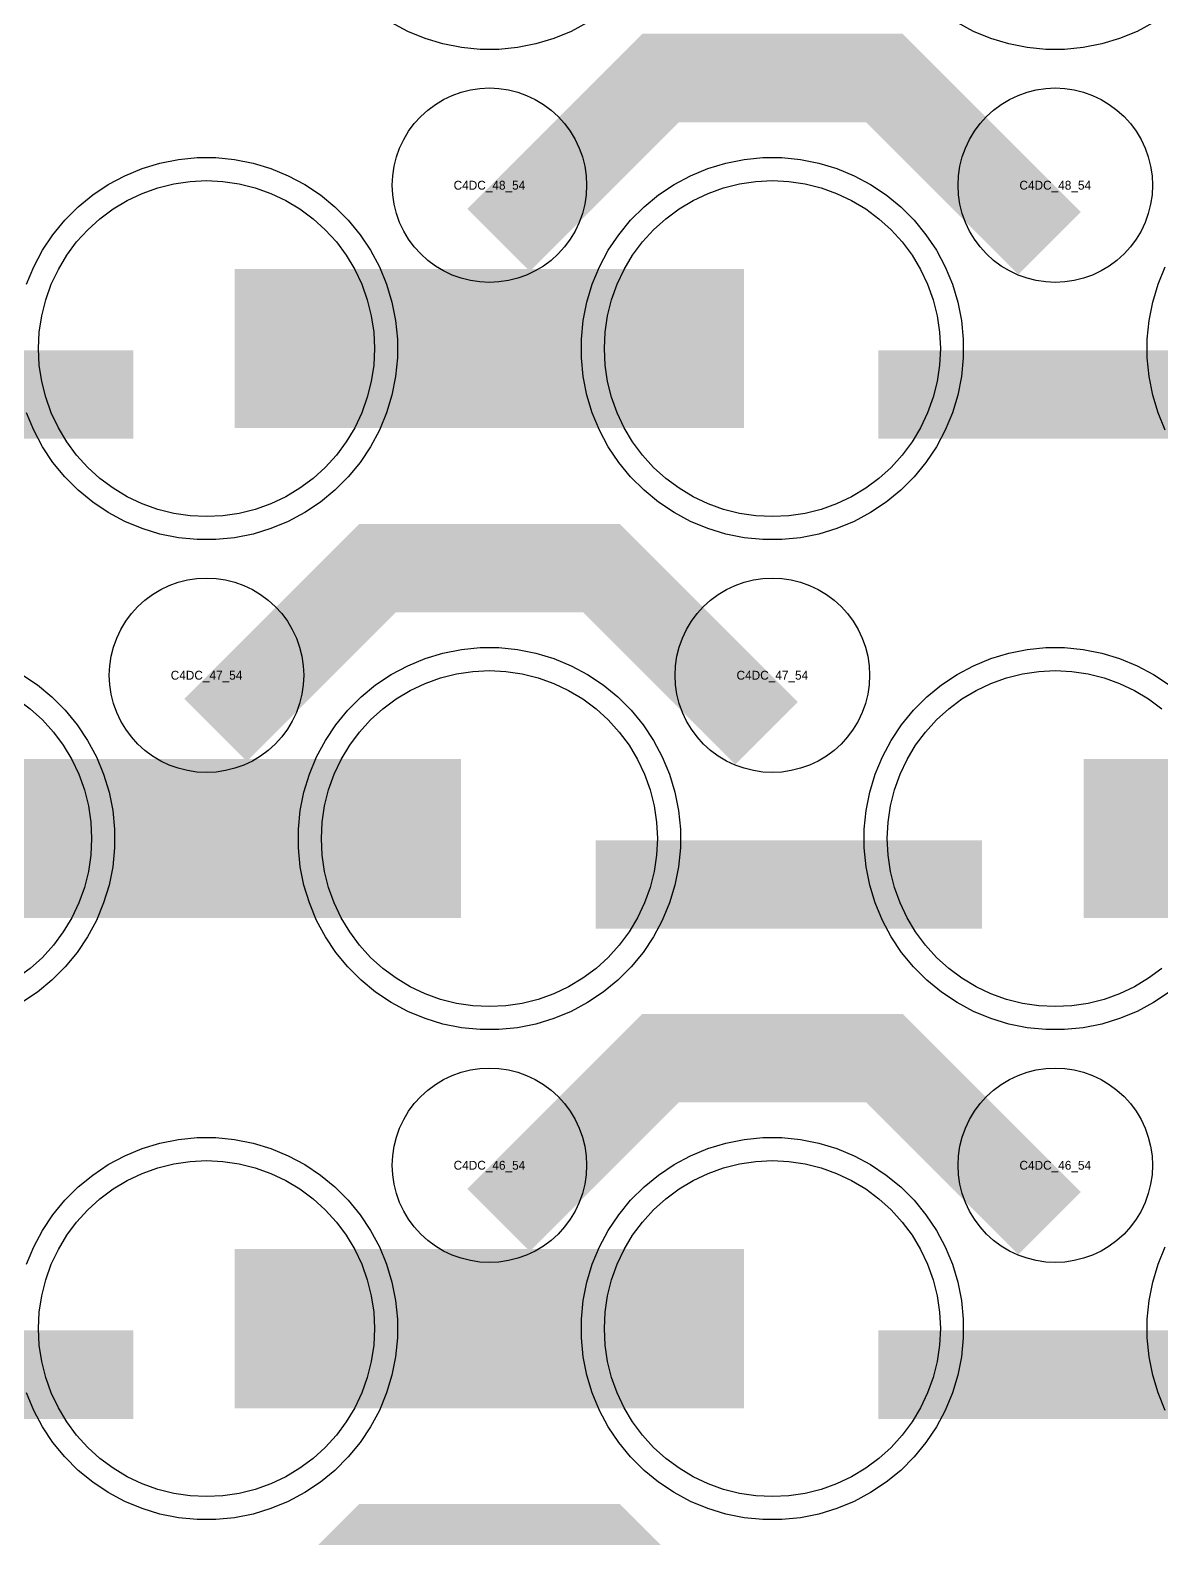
# Model space of a CAD drawing. Extents: x -11880 to 11880, y -14992 to 14992.
# Drawn here: x 5230.1 to 5550.1, y -8525.1 to -8098.5 of the extents above; entities that cross this region are included whole.
import ezdxf
from ezdxf.enums import TextEntityAlignment as Align

# ---------------------------------------------------------------- set-up
doc = ezdxf.new("R2010")
doc.units = 0
doc.header["$MEASUREMENT"] = 0
for name, color, linetype in [('GDS_775_DT_237', 138, 'CONTINUOUS'), ('RDL1_FS', 34, 'CONTINUOUS'), ('RDL_BS', 160, 'CONTINUOUS')]:
    doc.layers.add(name, color=color, linetype=linetype)

msp = doc.modelspace()

# ---------------------------------------------------------------- linework, layer by layer
at = {"layer": 'RDL1_FS'}
for points in [[(5280, -8235.999), (5275.343, -8235.77), (5270.732, -8235.086), (5266.209, -8233.954), (5261.819, -8232.382), (5257.605, -8230.39), (5253.605, -8227.992), (5249.86, -8225.214), (5246.406, -8222.084), (5243.276, -8218.63), (5240.498, -8214.885), (5238.1, -8210.885), (5236.108, -8206.671), (5234.536, -8202.281), (5233.404, -8197.758), (5232.72, -8193.147), (5232.491, -8188.49), (5232.72, -8183.833), (5233.404, -8179.222), (5234.536, -8174.699), (5236.108, -8170.309), (5238.1, -8166.095), (5240.498, -8162.095), (5243.276, -8158.35), (5246.406, -8154.896), (5249.86, -8151.766), (5253.605, -8148.988), (5257.605, -8146.59), (5261.819, -8144.598), (5266.209, -8143.026), (5270.732, -8141.894), (5275.343, -8141.21), (5280, -8140.981), (5284.657, -8141.21), (5289.268, -8141.894), (5293.791, -8143.026), (5298.181, -8144.598), (5302.395, -8146.59), (5306.395, -8148.988), (5310.14, -8151.766), (5313.594, -8154.896), (5316.724, -8158.35), (5319.502, -8162.095), (5321.9, -8166.095), (5323.892, -8170.309), (5325.464, -8174.699), (5326.596, -8179.222), (5327.28, -8183.833), (5327.509, -8188.49), (5327.28, -8193.147), (5326.596, -8197.758), (5325.464, -8202.281), (5323.892, -8206.671), (5321.9, -8210.885), (5319.502, -8214.885), (5316.724, -8218.63), (5313.594, -8222.084), (5310.14, -8225.214), (5306.395, -8227.992), (5302.395, -8230.39), (5298.181, -8232.382), (5293.791, -8233.954), (5289.268, -8235.086), (5284.657, -8235.77)], [(5440, -8235.999), (5435.343, -8235.77), (5430.732, -8235.086), (5426.209, -8233.954), (5421.819, -8232.382), (5417.605, -8230.39), (5413.605, -8227.992), (5409.86, -8225.214), (5406.406, -8222.084), (5403.276, -8218.63), (5400.498, -8214.885), (5398.1, -8210.885), (5396.108, -8206.671), (5394.536, -8202.281), (5393.404, -8197.758), (5392.72, -8193.147), (5392.491, -8188.49), (5392.72, -8183.833), (5393.404, -8179.222), (5394.536, -8174.699), (5396.108, -8170.309), (5398.1, -8166.095), (5400.498, -8162.095), (5403.276, -8158.35), (5406.406, -8154.896), (5409.86, -8151.766), (5413.605, -8148.988), (5417.605, -8146.59), (5421.819, -8144.598), (5426.209, -8143.026), (5430.732, -8141.894), (5435.343, -8141.21), (5440, -8140.981), (5444.657, -8141.21), (5449.268, -8141.894), (5453.791, -8143.026), (5458.181, -8144.598), (5462.395, -8146.59), (5466.395, -8148.988), (5470.14, -8151.766), (5473.594, -8154.896), (5476.724, -8158.35), (5479.502, -8162.095), (5481.9, -8166.095), (5483.892, -8170.309), (5485.464, -8174.699), (5486.596, -8179.222), (5487.28, -8183.833), (5487.509, -8188.49), (5487.28, -8193.147), (5486.596, -8197.758), (5485.464, -8202.281), (5483.892, -8206.671), (5481.9, -8210.885), (5479.502, -8214.885), (5476.724, -8218.63), (5473.594, -8222.084), (5470.14, -8225.214), (5466.395, -8227.992), (5462.395, -8230.39), (5458.181, -8232.382), (5453.791, -8233.954), (5449.268, -8235.086), (5444.657, -8235.77)], [(5360, -8374.564), (5355.343, -8374.335), (5350.732, -8373.651), (5346.209, -8372.519), (5341.819, -8370.947), (5337.605, -8368.955), (5333.605, -8366.557), (5329.86, -8363.779), (5326.406, -8360.649), (5323.276, -8357.195), (5320.498, -8353.45), (5318.1, -8349.45), (5316.108, -8345.236), (5314.536, -8340.846), (5313.404, -8336.323), (5312.72, -8331.712), (5312.491, -8327.055), (5312.72, -8322.398), (5313.404, -8317.787), (5314.536, -8313.264), (5316.108, -8308.874), (5318.1, -8304.66), (5320.498, -8300.66), (5323.276, -8296.915), (5326.406, -8293.461), (5329.86, -8290.331), (5333.605, -8287.553), (5337.605, -8285.155), (5341.819, -8283.163), (5346.209, -8281.591), (5350.732, -8280.459), (5355.343, -8279.775), (5360, -8279.546), (5364.657, -8279.775), (5369.268, -8280.459), (5373.791, -8281.591), (5378.181, -8283.163), (5382.395, -8285.155), (5386.395, -8287.553), (5390.14, -8290.331), (5393.594, -8293.461), (5396.724, -8296.915), (5399.502, -8300.66), (5401.9, -8304.66), (5403.892, -8308.874), (5405.464, -8313.264), (5406.596, -8317.787), (5407.28, -8322.398), (5407.509, -8327.055), (5407.28, -8331.712), (5406.596, -8336.323), (5405.464, -8340.846), (5403.892, -8345.236), (5401.9, -8349.45), (5399.502, -8353.45), (5396.724, -8357.195), (5393.594, -8360.649), (5390.14, -8363.779), (5386.395, -8366.557), (5382.395, -8368.955), (5378.181, -8370.947), (5373.791, -8372.519), (5369.268, -8373.651), (5364.657, -8374.335)]]:
    msp.add_lwpolyline(points, close=True, dxfattribs=at)
for points in [[(5288.002, -8188.49, 45, 45, 0), (5360.002, -8188.49, 45, 45, 0)], [(5360.002, -8188.49, 45, 45, 0), (5432.002, -8188.49, 45, 45, 0)], [(5208.002, -8327.055, 45, 45, 0), (5280.002, -8327.055, 45, 45, 0)], [(5280.002, -8327.055, 45, 45, 0), (5352.002, -8327.055, 45, 45, 0)], [(5528.002, -8327.055, 45, 45, 0), (5600.002, -8327.055, 45, 45, 0)]]:
    msp.add_lwpolyline(points, format="xyseb", dxfattribs=at)
for points in [[(5550.14, -8363.779), (5546.395, -8366.557), (5542.395, -8368.955), (5538.181, -8370.947), (5533.791, -8372.519), (5529.268, -8373.651), (5524.657, -8374.335), (5520, -8374.564), (5515.343, -8374.335), (5510.732, -8373.651), (5506.209, -8372.519), (5501.819, -8370.947), (5497.605, -8368.955), (5493.605, -8366.557), (5489.86, -8363.779), (5486.406, -8360.649), (5483.276, -8357.195), (5480.498, -8353.45), (5478.1, -8349.45), (5476.108, -8345.236), (5474.536, -8340.846), (5473.404, -8336.323), (5472.72, -8331.712), (5472.491, -8327.055), (5472.72, -8322.398), (5473.404, -8317.787), (5474.536, -8313.264), (5476.108, -8308.874), (5478.1, -8304.66), (5480.498, -8300.66), (5483.276, -8296.915), (5486.406, -8293.461), (5489.86, -8290.331), (5493.605, -8287.553), (5497.605, -8285.155), (5501.819, -8283.163), (5506.209, -8281.591), (5510.732, -8280.459), (5515.343, -8279.775), (5520, -8279.546), (5524.657, -8279.775), (5529.268, -8280.459), (5533.791, -8281.591), (5538.181, -8283.163), (5542.395, -8285.155), (5546.395, -8287.553), (5550.14, -8290.331)], [(5226.395, -8287.553), (5230.14, -8290.331), (5233.594, -8293.461), (5236.724, -8296.915), (5239.502, -8300.66), (5241.9, -8304.66), (5243.892, -8308.874), (5245.464, -8313.264), (5246.596, -8317.787), (5247.28, -8322.398), (5247.509, -8327.055), (5247.28, -8331.712), (5246.596, -8336.323), (5245.464, -8340.846), (5243.892, -8345.236), (5241.9, -8349.45), (5239.502, -8353.45), (5236.724, -8357.195), (5233.594, -8360.649), (5230.14, -8363.779), (5226.395, -8366.557)]]:
    msp.add_lwpolyline(points, dxfattribs=at)
at = {"layer": 'RDL1_FS', "color": 241, "true_color": 0xf7abae}
for points in [[(5280, -8513.124), (5275.343, -8512.895), (5270.732, -8512.211), (5266.209, -8511.079), (5261.819, -8509.507), (5257.605, -8507.515), (5253.605, -8505.117), (5249.86, -8502.339), (5246.406, -8499.209), (5243.276, -8495.755), (5240.498, -8492.01), (5238.1, -8488.01), (5236.108, -8483.796), (5234.536, -8479.406), (5233.404, -8474.883), (5232.72, -8470.272), (5232.491, -8465.615), (5232.72, -8460.958), (5233.404, -8456.347), (5234.536, -8451.824), (5236.108, -8447.434), (5238.1, -8443.22), (5240.498, -8439.22), (5243.276, -8435.475), (5246.406, -8432.021), (5249.86, -8428.891), (5253.605, -8426.113), (5257.605, -8423.715), (5261.819, -8421.723), (5266.209, -8420.151), (5270.732, -8419.019), (5275.343, -8418.335), (5280, -8418.106), (5284.657, -8418.335), (5289.268, -8419.019), (5293.791, -8420.151), (5298.181, -8421.723), (5302.395, -8423.715), (5306.395, -8426.113), (5310.14, -8428.891), (5313.594, -8432.021), (5316.724, -8435.475), (5319.502, -8439.22), (5321.9, -8443.22), (5323.892, -8447.434), (5325.464, -8451.824), (5326.596, -8456.347), (5327.28, -8460.958), (5327.509, -8465.615), (5327.28, -8470.272), (5326.596, -8474.883), (5325.464, -8479.406), (5323.892, -8483.796), (5321.9, -8488.01), (5319.502, -8492.01), (5316.724, -8495.755), (5313.594, -8499.209), (5310.14, -8502.339), (5306.395, -8505.117), (5302.395, -8507.515), (5298.181, -8509.507), (5293.791, -8511.079), (5289.268, -8512.211), (5284.657, -8512.895)], [(5440, -8513.124), (5435.343, -8512.895), (5430.732, -8512.211), (5426.209, -8511.079), (5421.819, -8509.507), (5417.605, -8507.515), (5413.605, -8505.117), (5409.86, -8502.339), (5406.406, -8499.209), (5403.276, -8495.755), (5400.498, -8492.01), (5398.1, -8488.01), (5396.108, -8483.796), (5394.536, -8479.406), (5393.404, -8474.883), (5392.72, -8470.272), (5392.491, -8465.615), (5392.72, -8460.958), (5393.404, -8456.347), (5394.536, -8451.824), (5396.108, -8447.434), (5398.1, -8443.22), (5400.498, -8439.22), (5403.276, -8435.475), (5406.406, -8432.021), (5409.86, -8428.891), (5413.605, -8426.113), (5417.605, -8423.715), (5421.819, -8421.723), (5426.209, -8420.151), (5430.732, -8419.019), (5435.343, -8418.335), (5440, -8418.106), (5444.657, -8418.335), (5449.268, -8419.019), (5453.791, -8420.151), (5458.181, -8421.723), (5462.395, -8423.715), (5466.395, -8426.113), (5470.14, -8428.891), (5473.594, -8432.021), (5476.724, -8435.475), (5479.502, -8439.22), (5481.9, -8443.22), (5483.892, -8447.434), (5485.464, -8451.824), (5486.596, -8456.347), (5487.28, -8460.958), (5487.509, -8465.615), (5487.28, -8470.272), (5486.596, -8474.883), (5485.464, -8479.406), (5483.892, -8483.796), (5481.9, -8488.01), (5479.502, -8492.01), (5476.724, -8495.755), (5473.594, -8499.209), (5470.14, -8502.339), (5466.395, -8505.117), (5462.395, -8507.515), (5458.181, -8509.507), (5453.791, -8511.079), (5449.268, -8512.211), (5444.657, -8512.895)]]:
    msp.add_lwpolyline(points, close=True, dxfattribs=at)
for points in [[(5288.002, -8465.615, 45, 45, 0), (5360.002, -8465.615, 45, 45, 0)], [(5360.002, -8465.615, 45, 45, 0), (5432.002, -8465.615, 45, 45, 0)]]:
    msp.add_lwpolyline(points, format="xyseb", dxfattribs=at)
at = {"layer": 'RDL_BS', "color": 241, "true_color": 0xf7abae}
for points in [[(5387.777, -8096.308), (5383.115, -8098.8), (5378.205, -8100.831), (5373.165, -8102.362), (5367.938, -8103.408), (5362.644, -8103.925), (5357.356, -8103.925), (5352.062, -8103.408), (5346.835, -8102.362), (5341.795, -8100.831), (5336.885, -8098.8), (5332.223, -8096.308)], [(5547.777, -8096.308), (5543.115, -8098.8), (5538.205, -8100.831), (5533.165, -8102.362), (5527.938, -8103.408), (5522.644, -8103.925), (5517.356, -8103.925), (5512.062, -8103.408), (5506.835, -8102.362), (5501.795, -8100.831), (5496.885, -8098.8), (5492.223, -8096.308)], [(5229.094, -8447.41), (5231.125, -8442.5), (5233.617, -8437.838), (5236.564, -8433.424), (5239.926, -8429.323), (5243.708, -8425.541), (5247.809, -8422.179), (5252.223, -8419.232), (5256.885, -8416.74), (5261.795, -8414.709), (5266.835, -8413.178), (5272.062, -8412.132), (5277.356, -8411.615), (5282.644, -8411.615), (5287.938, -8412.132), (5293.165, -8413.178), (5298.205, -8414.709), (5303.115, -8416.74), (5307.777, -8419.232), (5312.191, -8422.179), (5316.292, -8425.541), (5320.074, -8429.323), (5323.436, -8433.424), (5326.383, -8437.838), (5328.875, -8442.5), (5330.906, -8447.41), (5332.437, -8452.45), (5333.483, -8457.677), (5334, -8462.971), (5334, -8468.259), (5333.483, -8473.553), (5332.437, -8478.78), (5330.906, -8483.82), (5328.875, -8488.73), (5326.383, -8493.392), (5323.436, -8497.806), (5320.074, -8501.907), (5316.292, -8505.689), (5312.191, -8509.051), (5307.777, -8511.998), (5303.115, -8514.49), (5298.205, -8516.521), (5293.165, -8518.052), (5287.938, -8519.098), (5282.644, -8519.615), (5277.356, -8519.615), (5272.062, -8519.098), (5266.835, -8518.052), (5261.795, -8516.521), (5256.885, -8514.49), (5252.223, -8511.998), (5247.809, -8509.051), (5243.708, -8505.689), (5239.926, -8501.907), (5236.564, -8497.806), (5233.617, -8493.392), (5231.125, -8488.73), (5229.094, -8483.82)], [(5551.125, -8488.73), (5549.094, -8483.82), (5547.563, -8478.78), (5546.517, -8473.553), (5546, -8468.259), (5546, -8462.971), (5546.517, -8457.677), (5547.563, -8452.45), (5549.094, -8447.41), (5551.125, -8442.5)]]:
    msp.add_lwpolyline(points, dxfattribs=at)
at = {"layer": 'RDL_BS'}
for points in [[(5362.562, -8157.804, 25, 25, 0), (5408.377, -8111.989, 25, 25, 0), (5441.93, -8111.989, 25, 25, 0)], [(5518.401, -8158.703, 25, 25, 0), (5471.687, -8111.989, 25, 25, 0), (5441.929, -8111.989, 25, 25, 0)], [(5150.016, -8201.503, 25, 25, 0), (5259.281, -8201.503, 25, 25, 0)], [(5470.016, -8201.503, 25, 25, 0), (5579.281, -8201.503, 25, 25, 0)], [(5282.562, -8296.369, 25, 25, 0), (5328.377, -8250.554, 25, 25, 0), (5361.93, -8250.554, 25, 25, 0)], [(5438.401, -8297.268, 25, 25, 0), (5391.687, -8250.554, 25, 25, 0), (5361.929, -8250.554, 25, 25, 0)], [(5390.016, -8340.068, 25, 25, 0), (5499.281, -8340.068, 25, 25, 0)], [(5362.562, -8434.929, 25, 25, 0), (5408.377, -8389.114, 25, 25, 0), (5441.93, -8389.114, 25, 25, 0)], [(5518.401, -8435.828, 25, 25, 0), (5471.687, -8389.114, 25, 25, 0), (5441.929, -8389.114, 25, 25, 0)], [(5282.562, -8573.494, 25, 25, 0), (5328.377, -8527.679, 25, 25, 0), (5361.93, -8527.679, 25, 25, 0)], [(5438.401, -8574.393, 25, 25, 0), (5391.687, -8527.679, 25, 25, 0), (5361.929, -8527.679, 25, 25, 0)]]:
    msp.add_lwpolyline(points, format="xyseb", dxfattribs=at)
for points in [[(5360, -8169.796), (5357.307, -8169.664), (5354.635, -8169.268), (5352.016, -8168.611), (5349.481, -8167.704), (5347.044, -8166.552), (5344.72, -8165.159), (5342.557, -8163.556), (5340.558, -8161.744), (5338.746, -8159.745), (5337.143, -8157.582), (5335.75, -8155.258), (5334.598, -8152.821), (5333.691, -8150.286), (5333.034, -8147.667), (5332.638, -8144.995), (5332.506, -8142.302), (5332.638, -8139.609), (5333.034, -8136.937), (5333.691, -8134.318), (5334.598, -8131.783), (5335.75, -8129.346), (5337.143, -8127.022), (5338.746, -8124.859), (5340.558, -8122.86), (5342.557, -8121.048), (5344.72, -8119.445), (5347.044, -8118.052), (5349.481, -8116.9), (5352.016, -8115.993), (5354.635, -8115.336), (5357.307, -8114.94), (5360, -8114.808), (5362.693, -8114.94), (5365.365, -8115.336), (5367.984, -8115.993), (5370.519, -8116.9), (5372.956, -8118.052), (5375.28, -8119.445), (5377.443, -8121.048), (5379.442, -8122.86), (5381.254, -8124.859), (5382.857, -8127.022), (5384.25, -8129.346), (5385.402, -8131.783), (5386.309, -8134.318), (5386.966, -8136.937), (5387.362, -8139.609), (5387.494, -8142.302), (5387.362, -8144.995), (5386.966, -8147.667), (5386.309, -8150.286), (5385.402, -8152.821), (5384.25, -8155.258), (5382.857, -8157.582), (5381.254, -8159.745), (5379.442, -8161.744), (5377.443, -8163.556), (5375.28, -8165.159), (5372.956, -8166.552), (5370.519, -8167.704), (5367.984, -8168.611), (5365.365, -8169.268), (5362.693, -8169.664)], [(5520, -8169.796), (5517.307, -8169.664), (5514.635, -8169.268), (5512.016, -8168.611), (5509.481, -8167.704), (5507.044, -8166.552), (5504.72, -8165.159), (5502.557, -8163.556), (5500.558, -8161.744), (5498.746, -8159.745), (5497.143, -8157.582), (5495.75, -8155.258), (5494.598, -8152.821), (5493.691, -8150.286), (5493.034, -8147.667), (5492.638, -8144.995), (5492.506, -8142.302), (5492.638, -8139.609), (5493.034, -8136.937), (5493.691, -8134.318), (5494.598, -8131.783), (5495.75, -8129.346), (5497.143, -8127.022), (5498.746, -8124.859), (5500.558, -8122.86), (5502.557, -8121.048), (5504.72, -8119.445), (5507.044, -8118.052), (5509.481, -8116.9), (5512.016, -8115.993), (5514.635, -8115.336), (5517.307, -8114.94), (5520, -8114.808), (5522.693, -8114.94), (5525.365, -8115.336), (5527.984, -8115.993), (5530.519, -8116.9), (5532.956, -8118.052), (5535.28, -8119.445), (5537.443, -8121.048), (5539.442, -8122.86), (5541.254, -8124.859), (5542.857, -8127.022), (5544.25, -8129.346), (5545.402, -8131.783), (5546.309, -8134.318), (5546.966, -8136.937), (5547.362, -8139.609), (5547.494, -8142.302), (5547.362, -8144.995), (5546.966, -8147.667), (5546.309, -8150.286), (5545.402, -8152.821), (5544.25, -8155.258), (5542.857, -8157.582), (5541.254, -8159.745), (5539.442, -8161.744), (5537.443, -8163.556), (5535.28, -8165.159), (5532.956, -8166.552), (5530.519, -8167.704), (5527.984, -8168.611), (5525.365, -8169.268), (5522.693, -8169.664)], [(5437.356, -8242.49), (5432.062, -8241.973), (5426.835, -8240.927), (5421.795, -8239.396), (5416.885, -8237.365), (5412.223, -8234.873), (5407.809, -8231.926), (5403.708, -8228.564), (5399.926, -8224.782), (5396.564, -8220.681), (5393.617, -8216.267), (5391.125, -8211.605), (5389.094, -8206.695), (5387.563, -8201.655), (5386.517, -8196.428), (5386, -8191.134), (5386, -8185.846), (5386.517, -8180.552), (5387.563, -8175.325), (5389.094, -8170.285), (5391.125, -8165.375), (5393.617, -8160.713), (5396.564, -8156.299), (5399.926, -8152.198), (5403.708, -8148.416), (5407.809, -8145.054), (5412.223, -8142.107), (5416.885, -8139.615), (5421.795, -8137.584), (5426.835, -8136.053), (5432.062, -8135.007), (5437.356, -8134.49), (5442.644, -8134.49), (5447.938, -8135.007), (5453.165, -8136.053), (5458.205, -8137.584), (5463.115, -8139.615), (5467.777, -8142.107), (5472.191, -8145.054), (5476.292, -8148.416), (5480.074, -8152.198), (5483.436, -8156.299), (5486.383, -8160.713), (5488.875, -8165.375), (5490.906, -8170.285), (5492.437, -8175.325), (5493.483, -8180.552), (5494, -8185.846), (5494, -8191.134), (5493.483, -8196.428), (5492.437, -8201.655), (5490.906, -8206.695), (5488.875, -8211.605), (5486.383, -8216.267), (5483.436, -8220.681), (5480.074, -8224.782), (5476.292, -8228.564), (5472.191, -8231.926), (5467.777, -8234.873), (5463.115, -8237.365), (5458.205, -8239.396), (5453.165, -8240.927), (5447.938, -8241.973), (5442.644, -8242.49)], [(5280, -8308.361), (5277.307, -8308.229), (5274.635, -8307.833), (5272.016, -8307.176), (5269.481, -8306.269), (5267.044, -8305.117), (5264.72, -8303.724), (5262.557, -8302.121), (5260.558, -8300.309), (5258.746, -8298.31), (5257.143, -8296.147), (5255.75, -8293.823), (5254.598, -8291.386), (5253.691, -8288.851), (5253.034, -8286.232), (5252.638, -8283.56), (5252.506, -8280.867), (5252.638, -8278.174), (5253.034, -8275.502), (5253.691, -8272.883), (5254.598, -8270.348), (5255.75, -8267.911), (5257.143, -8265.587), (5258.746, -8263.424), (5260.558, -8261.425), (5262.557, -8259.613), (5264.72, -8258.01), (5267.044, -8256.617), (5269.481, -8255.465), (5272.016, -8254.558), (5274.635, -8253.901), (5277.307, -8253.505), (5280, -8253.373), (5282.693, -8253.505), (5285.365, -8253.901), (5287.984, -8254.558), (5290.519, -8255.465), (5292.956, -8256.617), (5295.28, -8258.01), (5297.443, -8259.613), (5299.442, -8261.425), (5301.254, -8263.424), (5302.857, -8265.587), (5304.25, -8267.911), (5305.402, -8270.348), (5306.309, -8272.883), (5306.966, -8275.502), (5307.362, -8278.174), (5307.494, -8280.867), (5307.362, -8283.56), (5306.966, -8286.232), (5306.309, -8288.851), (5305.402, -8291.386), (5304.25, -8293.823), (5302.857, -8296.147), (5301.254, -8298.31), (5299.442, -8300.309), (5297.443, -8302.121), (5295.28, -8303.724), (5292.956, -8305.117), (5290.519, -8306.269), (5287.984, -8307.176), (5285.365, -8307.833), (5282.693, -8308.229)], [(5440, -8308.361), (5437.307, -8308.229), (5434.635, -8307.833), (5432.016, -8307.176), (5429.481, -8306.269), (5427.044, -8305.117), (5424.72, -8303.724), (5422.557, -8302.121), (5420.558, -8300.309), (5418.746, -8298.31), (5417.143, -8296.147), (5415.75, -8293.823), (5414.598, -8291.386), (5413.691, -8288.851), (5413.034, -8286.232), (5412.638, -8283.56), (5412.506, -8280.867), (5412.638, -8278.174), (5413.034, -8275.502), (5413.691, -8272.883), (5414.598, -8270.348), (5415.75, -8267.911), (5417.143, -8265.587), (5418.746, -8263.424), (5420.558, -8261.425), (5422.557, -8259.613), (5424.72, -8258.01), (5427.044, -8256.617), (5429.481, -8255.465), (5432.016, -8254.558), (5434.635, -8253.901), (5437.307, -8253.505), (5440, -8253.373), (5442.693, -8253.505), (5445.365, -8253.901), (5447.984, -8254.558), (5450.519, -8255.465), (5452.956, -8256.617), (5455.28, -8258.01), (5457.443, -8259.613), (5459.442, -8261.425), (5461.254, -8263.424), (5462.857, -8265.587), (5464.25, -8267.911), (5465.402, -8270.348), (5466.309, -8272.883), (5466.966, -8275.502), (5467.362, -8278.174), (5467.494, -8280.867), (5467.362, -8283.56), (5466.966, -8286.232), (5466.309, -8288.851), (5465.402, -8291.386), (5464.25, -8293.823), (5462.857, -8296.147), (5461.254, -8298.31), (5459.442, -8300.309), (5457.443, -8302.121), (5455.28, -8303.724), (5452.956, -8305.117), (5450.519, -8306.269), (5447.984, -8307.176), (5445.365, -8307.833), (5442.693, -8308.229)], [(5357.356, -8381.055), (5352.062, -8380.538), (5346.835, -8379.492), (5341.795, -8377.961), (5336.885, -8375.93), (5332.223, -8373.438), (5327.809, -8370.491), (5323.708, -8367.129), (5319.926, -8363.347), (5316.564, -8359.246), (5313.617, -8354.832), (5311.125, -8350.17), (5309.094, -8345.26), (5307.563, -8340.22), (5306.517, -8334.993), (5306, -8329.699), (5306, -8324.411), (5306.517, -8319.117), (5307.563, -8313.89), (5309.094, -8308.85), (5311.125, -8303.94), (5313.617, -8299.278), (5316.564, -8294.864), (5319.926, -8290.763), (5323.708, -8286.981), (5327.809, -8283.619), (5332.223, -8280.672), (5336.885, -8278.18), (5341.795, -8276.149), (5346.835, -8274.618), (5352.062, -8273.572), (5357.356, -8273.055), (5362.644, -8273.055), (5367.938, -8273.572), (5373.165, -8274.618), (5378.205, -8276.149), (5383.115, -8278.18), (5387.777, -8280.672), (5392.191, -8283.619), (5396.292, -8286.981), (5400.074, -8290.763), (5403.436, -8294.864), (5406.383, -8299.278), (5408.875, -8303.94), (5410.906, -8308.85), (5412.437, -8313.89), (5413.483, -8319.117), (5414, -8324.411), (5414, -8329.699), (5413.483, -8334.993), (5412.437, -8340.22), (5410.906, -8345.26), (5408.875, -8350.17), (5406.383, -8354.832), (5403.436, -8359.246), (5400.074, -8363.347), (5396.292, -8367.129), (5392.191, -8370.491), (5387.777, -8373.438), (5383.115, -8375.93), (5378.205, -8377.961), (5373.165, -8379.492), (5367.938, -8380.538), (5362.644, -8381.055)], [(5360, -8446.921), (5357.307, -8446.789), (5354.635, -8446.393), (5352.016, -8445.736), (5349.481, -8444.829), (5347.044, -8443.677), (5344.72, -8442.284), (5342.557, -8440.681), (5340.558, -8438.869), (5338.746, -8436.87), (5337.143, -8434.707), (5335.75, -8432.383), (5334.598, -8429.946), (5333.691, -8427.411), (5333.034, -8424.792), (5332.638, -8422.12), (5332.506, -8419.427), (5332.638, -8416.734), (5333.034, -8414.062), (5333.691, -8411.443), (5334.598, -8408.908), (5335.75, -8406.471), (5337.143, -8404.147), (5338.746, -8401.984), (5340.558, -8399.985), (5342.557, -8398.173), (5344.72, -8396.57), (5347.044, -8395.177), (5349.481, -8394.025), (5352.016, -8393.118), (5354.635, -8392.461), (5357.307, -8392.065), (5360, -8391.933), (5362.693, -8392.065), (5365.365, -8392.461), (5367.984, -8393.118), (5370.519, -8394.025), (5372.956, -8395.177), (5375.28, -8396.57), (5377.443, -8398.173), (5379.442, -8399.985), (5381.254, -8401.984), (5382.857, -8404.147), (5384.25, -8406.471), (5385.402, -8408.908), (5386.309, -8411.443), (5386.966, -8414.062), (5387.362, -8416.734), (5387.494, -8419.427), (5387.362, -8422.12), (5386.966, -8424.792), (5386.309, -8427.411), (5385.402, -8429.946), (5384.25, -8432.383), (5382.857, -8434.707), (5381.254, -8436.87), (5379.442, -8438.869), (5377.443, -8440.681), (5375.28, -8442.284), (5372.956, -8443.677), (5370.519, -8444.829), (5367.984, -8445.736), (5365.365, -8446.393), (5362.693, -8446.789)], [(5520, -8446.921), (5517.307, -8446.789), (5514.635, -8446.393), (5512.016, -8445.736), (5509.481, -8444.829), (5507.044, -8443.677), (5504.72, -8442.284), (5502.557, -8440.681), (5500.558, -8438.869), (5498.746, -8436.87), (5497.143, -8434.707), (5495.75, -8432.383), (5494.598, -8429.946), (5493.691, -8427.411), (5493.034, -8424.792), (5492.638, -8422.12), (5492.506, -8419.427), (5492.638, -8416.734), (5493.034, -8414.062), (5493.691, -8411.443), (5494.598, -8408.908), (5495.75, -8406.471), (5497.143, -8404.147), (5498.746, -8401.984), (5500.558, -8399.985), (5502.557, -8398.173), (5504.72, -8396.57), (5507.044, -8395.177), (5509.481, -8394.025), (5512.016, -8393.118), (5514.635, -8392.461), (5517.307, -8392.065), (5520, -8391.933), (5522.693, -8392.065), (5525.365, -8392.461), (5527.984, -8393.118), (5530.519, -8394.025), (5532.956, -8395.177), (5535.28, -8396.57), (5537.443, -8398.173), (5539.442, -8399.985), (5541.254, -8401.984), (5542.857, -8404.147), (5544.25, -8406.471), (5545.402, -8408.908), (5546.309, -8411.443), (5546.966, -8414.062), (5547.362, -8416.734), (5547.494, -8419.427), (5547.362, -8422.12), (5546.966, -8424.792), (5546.309, -8427.411), (5545.402, -8429.946), (5544.25, -8432.383), (5542.857, -8434.707), (5541.254, -8436.87), (5539.442, -8438.869), (5537.443, -8440.681), (5535.28, -8442.284), (5532.956, -8443.677), (5530.519, -8444.829), (5527.984, -8445.736), (5525.365, -8446.393), (5522.693, -8446.789)]]:
    msp.add_lwpolyline(points, close=True, dxfattribs=at)
for points in [[(5229.094, -8170.285), (5231.125, -8165.375), (5233.617, -8160.713), (5236.564, -8156.299), (5239.926, -8152.198), (5243.708, -8148.416), (5247.809, -8145.054), (5252.223, -8142.107), (5256.885, -8139.615), (5261.795, -8137.584), (5266.835, -8136.053), (5272.062, -8135.007), (5277.356, -8134.49), (5282.644, -8134.49), (5287.938, -8135.007), (5293.165, -8136.053), (5298.205, -8137.584), (5303.115, -8139.615), (5307.777, -8142.107), (5312.191, -8145.054), (5316.292, -8148.416), (5320.074, -8152.198), (5323.436, -8156.299), (5326.383, -8160.713), (5328.875, -8165.375), (5330.906, -8170.285), (5332.437, -8175.325), (5333.483, -8180.552), (5334, -8185.846), (5334, -8191.134), (5333.483, -8196.428), (5332.437, -8201.655), (5330.906, -8206.695), (5328.875, -8211.605), (5326.383, -8216.267), (5323.436, -8220.681), (5320.074, -8224.782), (5316.292, -8228.564), (5312.191, -8231.926), (5307.777, -8234.873), (5303.115, -8237.365), (5298.205, -8239.396), (5293.165, -8240.927), (5287.938, -8241.973), (5282.644, -8242.49), (5277.356, -8242.49), (5272.062, -8241.973), (5266.835, -8240.927), (5261.795, -8239.396), (5256.885, -8237.365), (5252.223, -8234.873), (5247.809, -8231.926), (5243.708, -8228.564), (5239.926, -8224.782), (5236.564, -8220.681), (5233.617, -8216.267), (5231.125, -8211.605), (5229.094, -8206.695)], [(5551.125, -8211.605), (5549.094, -8206.695), (5547.563, -8201.655), (5546.517, -8196.428), (5546, -8191.134), (5546, -8185.846), (5546.517, -8180.552), (5547.563, -8175.325), (5549.094, -8170.285), (5551.125, -8165.375)], [(5552.191, -8370.491), (5547.777, -8373.438), (5543.115, -8375.93), (5538.205, -8377.961), (5533.165, -8379.492), (5527.938, -8380.538), (5522.644, -8381.055), (5517.356, -8381.055), (5512.062, -8380.538), (5506.835, -8379.492), (5501.795, -8377.961), (5496.885, -8375.93), (5492.223, -8373.438), (5487.809, -8370.491), (5483.708, -8367.129), (5479.926, -8363.347), (5476.564, -8359.246), (5473.617, -8354.832), (5471.125, -8350.17), (5469.094, -8345.26), (5467.563, -8340.22), (5466.517, -8334.993), (5466, -8329.699), (5466, -8324.411), (5466.517, -8319.117), (5467.563, -8313.89), (5469.094, -8308.85), (5471.125, -8303.94), (5473.617, -8299.278), (5476.564, -8294.864), (5479.926, -8290.763), (5483.708, -8286.981), (5487.809, -8283.619), (5492.223, -8280.672), (5496.885, -8278.18), (5501.795, -8276.149), (5506.835, -8274.618), (5512.062, -8273.572), (5517.356, -8273.055), (5522.644, -8273.055), (5527.938, -8273.572), (5533.165, -8274.618), (5538.205, -8276.149), (5543.115, -8278.18), (5547.777, -8280.672), (5552.191, -8283.619)], [(5227.777, -8280.672), (5232.191, -8283.619), (5236.292, -8286.981), (5240.074, -8290.763), (5243.436, -8294.864), (5246.383, -8299.278), (5248.875, -8303.94), (5250.906, -8308.85), (5252.437, -8313.89), (5253.483, -8319.117), (5254, -8324.411), (5254, -8329.699), (5253.483, -8334.993), (5252.437, -8340.22), (5250.906, -8345.26), (5248.875, -8350.17), (5246.383, -8354.832), (5243.436, -8359.246), (5240.074, -8363.347), (5236.292, -8367.129), (5232.191, -8370.491), (5227.777, -8373.438)]]:
    msp.add_lwpolyline(points, dxfattribs=at)
at = {"layer": 'RDL_BS', "color": 241, "true_color": 0xf7abae}
msp.add_lwpolyline([(5437.356, -8519.615), (5432.062, -8519.098), (5426.835, -8518.052), (5421.795, -8516.521), (5416.885, -8514.49), (5412.223, -8511.998), (5407.809, -8509.051), (5403.708, -8505.689), (5399.926, -8501.907), (5396.564, -8497.806), (5393.617, -8493.392), (5391.125, -8488.73), (5389.094, -8483.82), (5387.563, -8478.78), (5386.517, -8473.553), (5386, -8468.259), (5386, -8462.971), (5386.517, -8457.677), (5387.563, -8452.45), (5389.094, -8447.41), (5391.125, -8442.5), (5393.617, -8437.838), (5396.564, -8433.424), (5399.926, -8429.323), (5403.708, -8425.541), (5407.809, -8422.179), (5412.223, -8419.232), (5416.885, -8416.74), (5421.795, -8414.709), (5426.835, -8413.178), (5432.062, -8412.132), (5437.356, -8411.615), (5442.644, -8411.615), (5447.938, -8412.132), (5453.165, -8413.178), (5458.205, -8414.709), (5463.115, -8416.74), (5467.777, -8419.232), (5472.191, -8422.179), (5476.292, -8425.541), (5480.074, -8429.323), (5483.436, -8433.424), (5486.383, -8437.838), (5488.875, -8442.5), (5490.906, -8447.41), (5492.437, -8452.45), (5493.483, -8457.677), (5494, -8462.971), (5494, -8468.259), (5493.483, -8473.553), (5492.437, -8478.78), (5490.906, -8483.82), (5488.875, -8488.73), (5486.383, -8493.392), (5483.436, -8497.806), (5480.074, -8501.907), (5476.292, -8505.689), (5472.191, -8509.051), (5467.777, -8511.998), (5463.115, -8514.49), (5458.205, -8516.521), (5453.165, -8518.052), (5447.938, -8519.098), (5442.644, -8519.615)], close=True, dxfattribs=at)
for points in [[(5150.016, -8478.628, 25, 25, 0), (5259.281, -8478.628, 25, 25, 0)], [(5470.016, -8478.628, 25, 25, 0), (5579.281, -8478.628, 25, 25, 0)]]:
    msp.add_lwpolyline(points, format="xyseb", dxfattribs=at)

# ---------------------------------------------------------------- texts
at = {"layer": 'GDS_775_DT_237'}
for s, p in [('C4DC_48_54', (5360, -8142.302)), ('C4DC_48_54', (5360, -8142.302)), ('C4DC_48_54', (5520, -8142.302)), ('C4DC_48_54', (5520, -8142.302)), ('C4DC_47_54', (5280, -8280.867)), ('C4DC_47_54', (5280, -8280.867)), ('C4DC_47_54', (5440, -8280.867)), ('C4DC_47_54', (5440, -8280.867)), ('C4DC_46_54', (5360, -8419.427)), ('C4DC_46_54', (5360, -8419.427)), ('C4DC_46_54', (5520, -8419.427)), ('C4DC_46_54', (5520, -8419.427))]:
    msp.add_text(s, height=2.5, dxfattribs=at).set_placement(p, align=Align.MIDDLE_CENTER)

doc.saveas('drawing.dxf')
